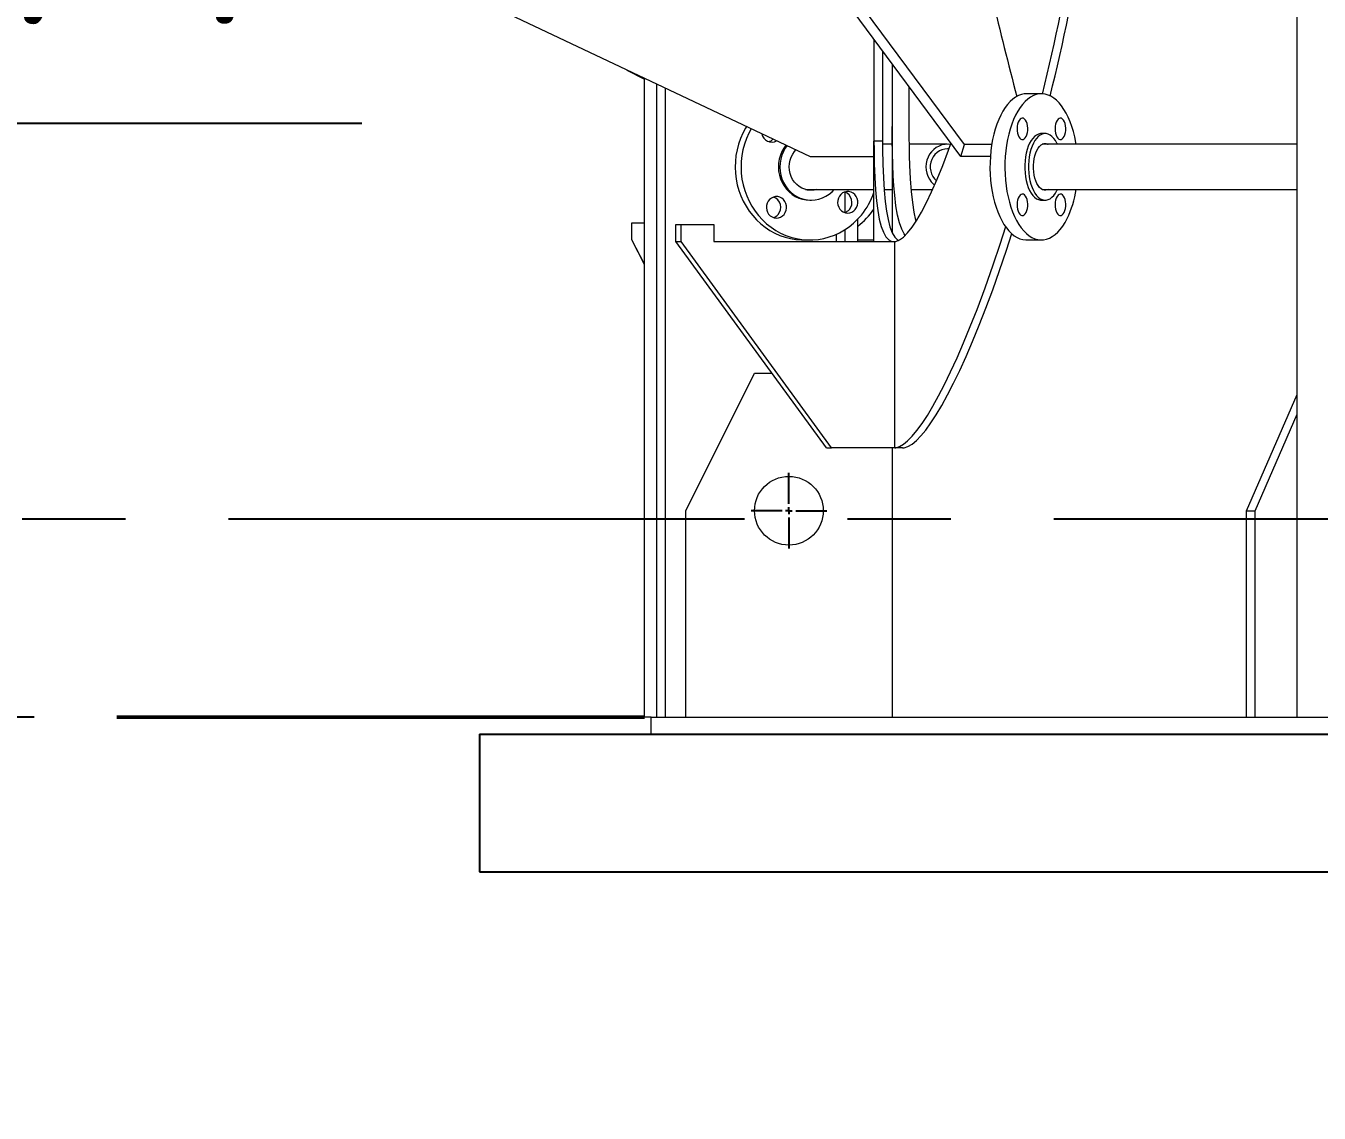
# Model space of a CAD drawing. Header units: inches. Extents: x 0 to 4731, y 0 to 1632.
# Drawn here: x 1508.29 to 1545.9, y 497.51 to 529.13 of the extents above; entities that cross this region are included whole.
import ezdxf

# ---------------------------------------------------------------- set-up
doc = ezdxf.new("R2010")
doc.units = ezdxf.units.IN
doc.header["$LTSCALE"] = 48
doc.header["$MEASUREMENT"] = 0
doc.linetypes.add('CENTER', pattern=[2, 1.25, -0.25, 0.25, -0.25])
doc.linetypes.add('PHANTOM2', pattern=[1.25, 0.625, -0.125, 0.125, -0.125, 0.125, -0.125])
for name, color, linetype, lineweight in [('AM_11', 92, 'PHANTOM2', 25), ('AM_7', 142, 'CENTER', 25), ('Equipment-AM_0', 7, 'Continuous', 50), ('Equipment-AM_5', 92, 'Continuous', 25), ('Process-AM_0', 7, 'Continuous', 50)]:
    doc.layers.add(name, color=color, linetype=linetype, lineweight=lineweight)
doc.styles.add('ISOCP', font='ISOCP.SHX')
doc.styles.get("Standard").update_dxf_attribs({"font": 'ROMANS.SHX', "width": 0.7})
doc.dimstyles.new('METSOPOWER_ANSI$0', dxfattribs={"dimtxt": 0.12, "dimasz": 0.12, "dimexe": 0.1, "dimexo": 0.05, "dimgap": 0.06, "dimtad": 1, "dimtoh": 1, "dimdec": 5, "dimzin": 12, "dimdsep": 46, "dimlunit": 4, "dimtxsty": 'Standard', "dimcen": 0, "dimclrd": 256, "dimclre": 256, "dimclrt": 140, "dimadec": 0, "dimazin": 2, "dimtp": 0.1, "dimtm": 0.1, "dimtfac": 0.71, "dimtdec": 5, "dimtmove": 0, "dimatfit": 3, "dimfxl": 1, "dimfrac": 2, "dimtzin": 7, "dimlwd": -1, "dimlwe": -1, "dimarcsym": 1})

# ---------------------------------------------------------------- blocks, each defined once
blk = doc.blocks.new('SW_CENTERMARKSYMBOL_109')
at = {"layer": 'AM_7', "color": 0}
for p, q in [((0, 0.2), (0, 1.1)), ((-0.2, 0), (-1.1, 0)), ((0, 0), (-0.1, 0)), ((0, 0), (0, 0.1)), ((0, 0), (0, -0.1)), ((0, 0), (0.1, 0)), ((0.2, 0), (1.1, 0)), ((0, -0.2), (0, -1.1))]:
    blk.add_line(p, q, dxfattribs=at)
blk = doc.blocks.new('*D497')
at = {"layer": 'Defpoints', "color": 0, "transparency": 16777216}
for p in [(1475.184, 514.78), (1494.442, 514.78), (1510.935, 509.03)]:
    blk.add_point(p, dxfattribs=at)
at = {"layer": 'Equipment-AM_5', "linetype": 'ByBlock', "transparency": 16777216}
for p, q in [((1494.442, 520.54), (1494.442, 526.3)), ((1494.442, 526.3), (1518.058, 526.3)), ((1477.584, 514.78), (1499.242, 514.78)), ((1494.442, 509.03), (1494.442, 514.78)), ((1508.535, 509.03), (1489.642, 509.03)), ((1494.442, 503.27), (1494.442, 497.51))]:
    blk.add_line(p, q, dxfattribs=at)
at = {"layer": 'Equipment-AM_5', "transparency": 16777216}
for points in [[(1493.482, 520.54), (1495.402, 520.54), (1494.442, 514.78)], [(1493.482, 503.27), (1495.402, 503.27), (1494.442, 509.03)]]:
    blk.add_solid(points, dxfattribs=at)
at = {"layer": 'Equipment-AM_5', "color": 140, "transparency": 16777216, "insert": (1507.69, 532.06), "char_height": 5.76, "attachment_point": 5, "style": 'ISOCP', "bg_fill": 3, "box_fill_scale": 1.25, "bg_fill_color": 256, "bg_fill_true_color": 13158600, "bg_fill_transparency": 0}
blk.add_mtext('5 3/4"', dxfattribs=at)

msp = doc.modelspace()

# ---------------------------------------------------------------- linework, layer by layer
at = {"layer": 'AM_11'}
for p, q in [((1521.479229, 508.530171), (1521.479229, 504.530171)), ((1521.479229, 508.530171), (1549.335363, 508.530171)), ((1521.479229, 504.530171), (1598.479229, 504.530171))]:
    msp.add_line(p, q, dxfattribs=at)
at = {"layer": 'AM_7', "ltscale": 0.25}
msp.add_line((1553.187867, 514.780171), (1475.183985, 514.780171), dxfattribs=at)
at = {"layer": 'Equipment-AM_0', "lineweight": 18}
for p, q in [((1545.256608, 509.030171), (1545.256608, 589.780171)), ((1535.58355, 525.68095), (1532.455525, 529.910587)), ((1531.106257, 525.322409), (1522.192741, 529.534986)), ((1535.474296, 525.327396), (1532.346271, 529.557034)), ((1532.953743, 528.735625), (1532.953743, 525.773449)), ((1533.203743, 528.397581), (1533.203743, 525.773449)), ((1533.479229, 528.025076), (1533.479229, 526.199973)), ((1525.770478, 527.844128), (1526.279229, 527.58417)), ((1526.279229, 509.030171), (1526.279229, 527.603689)), ((1526.644229, 509.030171), (1526.644229, 527.431188)), ((1526.894229, 509.030171), (1526.894229, 527.313037)), ((1533.979229, 526.199973), (1533.979229, 527.348988)), ((1537.822052, 527.155171), (1537.389039, 527.155171)), ((1533.479229, 526.199973), (1533.479229, 523.128166)), ((1533.203743, 525.773449), (1532.953743, 525.773449)), ((1532.953743, 522.858835), (1532.953743, 525.773449)), ((1537.930305, 525.998921), (1537.822052, 525.998921)), ((1530.647155, 525.478201), (1530.685743, 525.521147)), ((1533.479229, 525.687671), (1533.204058, 525.687671)), ((1535.082449, 525.687671), (1533.982925, 525.687671)), ((1535.474296, 525.327396), (1535.58355, 525.68095)), ((1536.377591, 525.68095), (1535.58355, 525.68095)), ((1545.256608, 525.687671), (1537.843568, 525.687671)), ((1532.953743, 525.322409), (1531.106257, 525.322409)), ((1536.336984, 525.327396), (1535.474296, 525.327396)), ((1530.964229, 524.372839), (1530.978207, 524.372671)), ((1530.978207, 524.372671), (1532.953743, 524.372671)), ((1531.010271, 524.36178), (1531.055715, 524.372671)), ((1532.114229, 523.705224), (1532.114229, 524.296152)), ((1533.246298, 524.372671), (1533.479229, 524.372671)), ((1534.041259, 524.372671), (1534.660092, 524.372671)), ((1537.843568, 524.372671), (1545.256608, 524.372671)), ((1538.27281, 524.345161), (1538.286034, 524.372671)), ((1531.085088, 524.061421), (1531.127841, 524.061421)), ((1537.822052, 524.061421), (1537.930305, 524.061421)), ((1532.479229, 522.858835), (1532.479229, 523.508818)), ((1525.916729, 522.906862), (1525.916729, 523.406855)), ((1525.916729, 523.406855), (1526.279229, 523.406855)), ((1527.195774, 522.858835), (1527.195774, 523.358835)), ((1527.195774, 523.358835), (1527.350283, 523.358835)), ((1527.350283, 522.858835), (1527.350283, 523.358835)), ((1527.350283, 523.358835), (1528.301339, 523.358835)), ((1528.301339, 523.358835), (1528.301339, 522.858835)), ((1531.864229, 522.858835), (1531.864229, 523.073606)), ((1532.114229, 522.858835), (1532.114229, 523.209131)), ((1526.279229, 522.196668), (1525.916729, 522.906862)), ((1525.916729, 522.904164), (1525.916729, 522.906862)), ((1526.279229, 522.19397), (1525.916729, 522.904164)), ((1531.568184, 516.858851), (1527.195774, 522.858835)), ((1527.195774, 522.858835), (1527.350283, 522.858835)), ((1531.722692, 516.858851), (1527.350283, 522.858835)), ((1528.301339, 522.858835), (1533.56183, 522.858835)), ((1530.914078, 522.905171), (1531.085088, 522.905171)), ((1532.479229, 522.906862), (1532.953743, 522.906862)), ((1533.56183, 516.860348), (1533.56183, 522.858835)), ((1537.389039, 522.905171), (1537.822052, 522.905171)), ((1527.479229, 515.030171), (1529.479229, 519.030171)), ((1529.479229, 519.030171), (1529.985863, 519.030171)), ((1543.788917, 515.030171), (1545.256608, 518.408444)), ((1544.036411, 515.030171), (1545.256608, 517.838773)), ((1531.568184, 516.858851), (1531.722692, 516.858851)), ((1533.624805, 516.858851), (1531.722692, 516.858851)), ((1533.479229, 516.858851), (1533.479229, 509.030171)), ((1533.533644, 516.858814), (1533.533793, 516.858815)), ((1533.782435, 516.858814), (1533.533644, 516.858814)), ((1533.624805, 516.860211), (1533.56183, 516.860348)), ((1533.624805, 516.860211), (1533.624805, 516.858851)), ((1533.782436, 516.858814), (1533.782651, 516.858815)), ((1527.479229, 509.030171), (1527.479229, 515.030171)), ((1543.788917, 509.030171), (1543.788917, 515.030171)), ((1543.788917, 515.030171), (1544.036411, 515.030171)), ((1544.036411, 509.030171), (1544.036411, 515.030171)), ((1526.479229, 509.030171), (1526.279229, 509.030171)), ((1526.479229, 508.530171), (1526.479229, 509.030171)), ((1526.479229, 509.030171), (1548.947903, 509.030171))]:
    msp.add_line(p, q, dxfattribs=at)
at = {"layer": 'Equipment-AM_0', "lineweight": 18, "flags": 128}
for points in [[(1537.389039, 527.155171), (1537.324887, 527.151294), (1537.239756, 527.134091), (1537.155592, 527.103244), (1537.072942, 527.058953), (1536.992343, 527.001503), (1536.914316, 526.931269), (1536.839368, 526.848706), (1536.767985, 526.754349), (1536.700629, 526.648809), (1536.637739, 526.532773), (1536.57972, 526.406991), (1536.526951, 526.27228), (1536.479772, 526.129514), (1536.43849, 525.979617), (1536.403373, 525.823564), (1536.374649, 525.662365), (1536.352503, 525.497066), (1536.337079, 525.328738), (1536.328478, 525.158475), (1536.326755, 524.987379), (1536.331921, 524.816561), (1536.343943, 524.647129), (1536.362743, 524.48018), (1536.388199, 524.316799), (1536.420146, 524.158043), (1536.458376, 524.004944), (1536.502642, 523.858494), (1536.552657, 523.719643), (1536.608096, 523.589291), (1536.6686, 523.468284), (1536.733776, 523.357406), (1536.803201, 523.257376), (1536.876426, 523.168844), (1536.952976, 523.092384), (1537.032353, 523.02849), (1537.114044, 522.977578), (1537.197518, 522.939978), (1537.282235, 522.915934), (1537.367644, 522.905602), (1537.389039, 522.905171)], [(1538.832413, 525.687671), (1538.822892, 525.743543), (1538.790946, 525.902298), (1538.752715, 526.055397), (1538.708449, 526.201847), (1538.658435, 526.340698), (1538.602996, 526.47105), (1538.542492, 526.592058), (1538.477316, 526.702936), (1538.40789, 526.802965), (1538.334665, 526.891497), (1538.258116, 526.967958), (1538.178738, 527.031851), (1538.097047, 527.082763), (1538.013573, 527.120363), (1537.928857, 527.144407), (1537.843448, 527.15474), (1537.7579, 527.151294), (1537.672768, 527.134091), (1537.588605, 527.103244), (1537.505955, 527.058953), (1537.425356, 527.001503), (1537.347329, 526.931269), (1537.272381, 526.848706), (1537.200998, 526.754349), (1537.133642, 526.648809), (1537.070751, 526.532773), (1537.012733, 526.406991), (1536.959963, 526.27228), (1536.912785, 526.129514), (1536.871503, 525.979617), (1536.836386, 525.823564), (1536.807661, 525.662365), (1536.785515, 525.497066), (1536.770092, 525.328738), (1536.761491, 525.158475), (1536.759768, 524.987379), (1536.764934, 524.816561), (1536.776956, 524.647129), (1536.795756, 524.48018), (1536.821212, 524.316799), (1536.853159, 524.158043), (1536.891389, 524.004944), (1536.935655, 523.858494), (1536.98567, 523.719643), (1537.041109, 523.589291), (1537.101612, 523.468284), (1537.166788, 523.357406), (1537.236214, 523.257376), (1537.309439, 523.168844), (1537.385989, 523.092384), (1537.465366, 523.02849), (1537.547057, 522.977578), (1537.630531, 522.939978), (1537.715248, 522.915934), (1537.800657, 522.905602), (1537.886204, 522.909048), (1537.971336, 522.92625), (1538.0555, 522.957097), (1538.138149, 523.001389), (1538.218749, 523.058838), (1538.296776, 523.129072), (1538.371724, 523.211635), (1538.443107, 523.305993), (1538.510462, 523.411532), (1538.573353, 523.527569)], [(1529.247569, 526.200836), (1529.22034, 526.155711), (1529.140726, 526.007025), (1529.072613, 525.852004), (1529.016442, 525.691653), (1528.972578, 525.527012), (1528.941306, 525.359149), (1528.922828, 525.189152), (1528.917263, 525.018124), (1528.924649, 524.847175), (1528.944937, 524.677412), (1528.977996, 524.509937), (1529.023611, 524.345836), (1529.081487, 524.186173), (1529.151247, 524.031983), (1529.23244, 523.884268), (1529.324539, 523.743984), (1529.426947, 523.612041), (1529.539, 523.489295), (1529.65997, 523.376543), (1529.789074, 523.274515), (1529.925474, 523.183873), (1530.068285, 523.105205), (1530.216582, 523.039021), (1530.369402, 522.985751), (1530.525755, 522.945739), (1530.684626, 522.919246), (1530.844985, 522.906443), (1530.914078, 522.905171)], [(1529.380954, 526.137797), (1529.311736, 526.007025), (1529.243623, 525.852004), (1529.187452, 525.691653), (1529.143588, 525.527012), (1529.112316, 525.359149), (1529.093838, 525.189152), (1529.088273, 525.018124), (1529.095659, 524.847175), (1529.115947, 524.677412), (1529.149006, 524.509937), (1529.194621, 524.345836), (1529.252497, 524.186173), (1529.322257, 524.031983), (1529.40345, 523.884268), (1529.495549, 523.743984), (1529.597957, 523.612041), (1529.71001, 523.489295), (1529.83098, 523.376543), (1529.960084, 523.274515), (1530.096484, 523.183873), (1530.239295, 523.105205), (1530.387592, 523.039021), (1530.540412, 522.985751), (1530.696765, 522.945739), (1530.855636, 522.919246), (1531.015995, 522.906443), (1531.176802, 522.907413), (1531.337015, 522.92215), (1531.495593, 522.950559), (1531.65151, 522.992454), (1531.803753, 523.047565), (1531.951335, 523.115533), (1532.093299, 523.195919), (1532.228724, 523.288201), (1532.356733, 523.39178), (1532.476494, 523.505985), (1532.587232, 523.630074)], [(1533.86036, 523.038902), (1533.828759, 523.078482), (1533.758635, 523.217053), (1533.695062, 523.402077), (1533.640088, 523.629748), (1533.593599, 523.899403), (1533.555481, 524.210384), (1533.531519, 524.480036), (1533.512276, 524.774158), (1533.497606, 525.092255), (1533.487259, 525.437799), (1533.481202, 525.807252), (1533.479229, 526.199973)], [(1534.182305, 523.455501), (1534.174354, 523.481985), (1534.124104, 523.71538), (1534.080661, 523.996556), (1534.045341, 524.318796), (1534.017887, 524.681164), (1533.998046, 525.082726), (1533.989684, 525.341289), (1533.98382, 525.613532), (1533.980361, 525.900062), (1533.979229, 526.199973)], [(1537.38011, 525.914054), (1537.401278, 525.966723), (1537.41629, 526.027261), (1537.424445, 526.092838), (1537.42536, 526.160387), (1537.418993, 526.226751), (1537.405641, 526.288826), (1537.38593, 526.343709), (1537.36078, 526.388834), (1537.331369, 526.422092), (1537.29907, 526.441926), (1537.265394, 526.44741), (1537.231916, 526.438288), (1537.200201, 526.414985), (1537.171733, 526.378592), (1537.147842, 526.330809), (1537.129645, 526.273872), (1537.117994, 526.210443), (1537.113432, 526.143487), (1537.116174, 526.076136), (1537.126092, 526.011538), (1537.14272, 525.952714), (1537.165283, 525.902415), (1537.192725, 525.862993), (1537.223762, 525.83629), (1537.256944, 525.823556), (1537.290719, 525.825386), (1537.323507, 525.841694), (1537.353776, 525.871718), (1537.38011, 525.914054)], [(1538.484965, 525.914054), (1538.506133, 525.966723), (1538.521145, 526.027261), (1538.529299, 526.092838), (1538.530214, 526.160387), (1538.523847, 526.226751), (1538.510496, 526.288826), (1538.490784, 526.343709), (1538.465635, 526.388834), (1538.436223, 526.422092), (1538.403924, 526.441926), (1538.370248, 526.44741), (1538.33677, 526.438288), (1538.305056, 526.414985), (1538.276587, 526.378592), (1538.252696, 526.330809), (1538.234499, 526.273872), (1538.222848, 526.210443), (1538.218287, 526.143487), (1538.221029, 526.076136), (1538.230946, 526.011538), (1538.247575, 525.952714), (1538.270137, 525.902415), (1538.297579, 525.862993), (1538.328616, 525.83629), (1538.361798, 525.823556), (1538.395573, 525.825386), (1538.428362, 525.841694), (1538.458631, 525.871718), (1538.484965, 525.914054)], [(1532.953743, 525.773449), (1532.954569, 525.546128), (1532.961327, 525.117472), (1532.975217, 524.723613), (1532.996642, 524.365193), (1533.02587, 524.043328), (1533.063106, 523.758852), (1533.108554, 523.5126), (1533.164042, 523.299946), (1533.228575, 523.128325), (1533.30213, 522.998334), (1533.384687, 522.910572), (1533.455097, 522.871785), (1533.530988, 522.858835)], [(1533.203743, 525.773449), (1533.204587, 525.543526), (1533.211492, 525.110258), (1533.22569, 524.712589), (1533.2476, 524.351194), (1533.277497, 524.027239), (1533.315593, 523.741595), (1533.362095, 523.49513), (1533.418925, 523.283127), (1533.485029, 523.113263), (1533.560375, 522.986163), (1533.644935, 522.902448), (1533.663508, 522.893186)], [(1533.533688, 522.858851), (1533.584337, 522.863461), (1533.69191, 522.90385), (1533.807834, 522.986192), (1533.931402, 523.110195), (1534.062702, 523.27629), (1534.195925, 523.475909), (1534.335427, 523.714376), (1534.48059, 523.9912), (1534.630793, 524.305893), (1534.790232, 524.669285), (1534.954042, 525.072385), (1535.121354, 525.514136), (1535.190971, 525.710501)], [(1537.822052, 525.998921), (1537.792806, 525.997153), (1537.734741, 525.983052), (1537.677949, 525.955057), (1537.623258, 525.913574), (1537.571467, 525.859209), (1537.523329, 525.792755), (1537.479547, 525.71518), (1537.44076, 525.627617), (1537.407533, 525.531342), (1537.380351, 525.427758), (1537.359609, 525.318377), (1537.345611, 525.204793), (1537.338561, 525.088662), (1537.338561, 524.971679), (1537.345611, 524.855549), (1537.359609, 524.741965), (1537.380351, 524.632583), (1537.407533, 524.529), (1537.44076, 524.432724), (1537.479547, 524.345161), (1537.523329, 524.267587), (1537.571467, 524.201133), (1537.623258, 524.146768), (1537.677949, 524.105285), (1537.734741, 524.077289), (1537.792806, 524.063188), (1537.822052, 524.061421)], [(1538.286034, 525.687671), (1538.27281, 525.71518), (1538.229029, 525.792755), (1538.180891, 525.859209), (1538.129099, 525.913574), (1538.074408, 525.955057), (1538.017616, 525.983052), (1537.959551, 525.997153), (1537.901059, 525.997153), (1537.842994, 525.983052), (1537.786202, 525.955057), (1537.731512, 525.913574), (1537.67972, 525.859209), (1537.631582, 525.792755), (1537.5878, 525.71518), (1537.549013, 525.627617), (1537.515786, 525.531342), (1537.488604, 525.427758), (1537.467862, 525.318377), (1537.453864, 525.204793), (1537.446814, 525.088662), (1537.446814, 524.971679), (1537.453864, 524.855549), (1537.467862, 524.741965), (1537.488604, 524.632583), (1537.515786, 524.529), (1537.549013, 524.432724), (1537.5878, 524.345161), (1537.631582, 524.267587), (1537.67972, 524.201133), (1537.731512, 524.146768), (1537.786202, 524.105285), (1537.842994, 524.077289), (1537.901059, 524.063188), (1537.959551, 524.063188), (1538.017616, 524.077289), (1538.074408, 524.105285), (1538.129099, 524.146768), (1538.180891, 524.201133), (1538.229029, 524.267587), (1538.27281, 524.345161)], [(1537.689889, 525.511003), (1537.726551, 525.574539), (1537.767361, 525.626992), (1537.811488, 525.667296), (1537.858033, 525.694631), (1537.90605, 525.708438), (1537.954561, 525.708438), (1538.002578, 525.694631), (1538.017043, 525.687671)], [(1530.393008, 525.659495), (1530.332984, 525.575955), (1530.276648, 525.475501), (1530.232101, 525.368554), (1530.199993, 525.256672), (1530.180791, 525.141487), (1530.174776, 525.024679), (1530.182035, 524.907951), (1530.202463, 524.793005), (1530.235761, 524.681518), (1530.281445, 524.575115), (1530.338847, 524.475347), (1530.407131, 524.38367), (1530.485302, 524.301421), (1530.572219, 524.229798), (1530.666614, 524.169847), (1530.767112, 524.122441), (1530.872247, 524.088272), (1530.980485, 524.067837), (1531.085088, 524.061421)], [(1530.42417, 525.644767), (1530.375737, 525.575955), (1530.319401, 525.475501), (1530.274854, 525.368554), (1530.242745, 525.256672), (1530.223543, 525.141487), (1530.217528, 525.024679), (1530.224787, 524.907951), (1530.245215, 524.793005), (1530.278514, 524.681518), (1530.324197, 524.575115), (1530.3816, 524.475347), (1530.449884, 524.38367), (1530.528054, 524.301421), (1530.614971, 524.229798), (1530.709367, 524.169847), (1530.809865, 524.122441), (1530.914999, 524.088272), (1531.023237, 524.067837), (1531.133001, 524.061436), (1531.24269, 524.069161), (1531.350703, 524.0909), (1531.455467, 524.126336), (1531.555453, 524.174951), (1531.649204, 524.236037), (1531.735352, 524.308704), (1531.796391, 524.372671)], [(1531.290854, 524.372671), (1531.215415, 524.356587), (1531.124444, 524.35018), (1531.033542, 524.357616), (1530.94456, 524.378743), (1530.859308, 524.413131), (1530.779523, 524.460081), (1530.706829, 524.518635), (1530.642706, 524.587603), (1530.588458, 524.665581), (1530.545191, 524.750981), (1530.513785, 524.842064), (1530.494879, 524.936976), (1530.488859, 525.033785), (1530.495846, 525.130521), (1530.515699, 525.225214), (1530.548013, 525.315937), (1530.592131, 525.400842), (1530.647155, 525.478201)], [(1535.178925, 525.679605), (1535.10932, 525.687049), (1535.01916, 525.684212), (1534.930348, 525.667436), (1534.844778, 525.637078), (1534.764274, 525.593784), (1534.690551, 525.538478), (1534.62518, 525.472338), (1534.569556, 525.396775), (1534.524862, 525.313397), (1534.492053, 525.223984), (1534.471827, 525.130439), (1534.464616, 525.034758), (1534.470572, 524.938978), (1534.48957, 524.845142), (1534.521203, 524.75525), (1534.564799, 524.671218), (1534.619428, 524.594835), (1534.683925, 524.527732), (1534.715479, 524.50121)], [(1535.133026, 525.551902), (1535.090625, 525.554599), (1535.009401, 525.548878), (1534.930169, 525.529009), (1534.855092, 525.495532), (1534.786216, 525.449362), (1534.725421, 525.391757), (1534.674364, 525.324289), (1534.634439, 525.248799), (1534.606734, 525.167345), (1534.592006, 525.082149), (1534.590656, 524.995535), (1534.60272, 524.909866), (1534.62787, 524.827478), (1534.66542, 524.75062), (1534.714346, 524.681387), (1534.769822, 524.624687)], [(1538.017043, 524.372671), (1538.002578, 524.365711), (1537.954561, 524.351903), (1537.90605, 524.351903), (1537.858033, 524.365711), (1537.811488, 524.393045), (1537.767361, 524.433349), (1537.726551, 524.485803), (1537.689889, 524.549338), (1537.658121, 524.622662), (1537.631894, 524.704281), (1537.611742, 524.792535), (1537.598075, 524.885626), (1537.591172, 524.98166), (1537.591172, 525.078681), (1537.598075, 525.174715), (1537.611742, 525.267806), (1537.631894, 525.35606), (1537.658121, 525.437679), (1537.689889, 525.511003)], [(1532.410509, 523.794792), (1532.446937, 523.850141), (1532.471332, 523.912529), (1532.482554, 523.97904), (1532.480078, 524.046563), (1532.46402, 524.111941), (1532.435131, 524.172117), (1532.394761, 524.224277), (1532.344798, 524.265982), (1532.287579, 524.295283), (1532.225778, 524.310808), (1532.162286, 524.311833), (1532.100072, 524.298309), (1532.042044, 524.270868), (1531.990916, 524.230794), (1531.949078, 524.179961), (1531.918487, 524.120745), (1531.900574, 524.055915), (1531.896175, 523.988503), (1531.905497, 523.921661), (1531.928103, 523.858514), (1531.962937, 523.802015), (1532.008369, 523.754805), (1532.062276, 523.719093), (1532.122137, 523.696548), (1532.185153, 523.688224), (1532.248377, 523.694511), (1532.308852, 523.715114), (1532.363752, 523.74907), (1532.410509, 523.794792)], [(1537.38011, 523.704345), (1537.401278, 523.757014), (1537.41629, 523.817552), (1537.424445, 523.883129), (1537.42536, 523.950678), (1537.418993, 524.017042), (1537.405641, 524.079117), (1537.38593, 524.134), (1537.36078, 524.179125), (1537.331369, 524.212383), (1537.29907, 524.232217), (1537.265394, 524.237702), (1537.231916, 524.228579), (1537.200201, 524.205276), (1537.171733, 524.168883), (1537.147842, 524.121101), (1537.129645, 524.064164), (1537.117994, 524.000734), (1537.113432, 523.933779), (1537.116174, 523.866427), (1537.126092, 523.801829), (1537.14272, 523.743006), (1537.165283, 523.692706), (1537.192725, 523.653284), (1537.223762, 523.626581), (1537.256944, 523.613847), (1537.290719, 523.615677), (1537.323507, 523.631985), (1537.353776, 523.662009), (1537.38011, 523.704345)], [(1538.484965, 523.704345), (1538.506133, 523.757014), (1538.521145, 523.817552), (1538.529299, 523.883129), (1538.530214, 523.950678), (1538.523847, 524.017042), (1538.510496, 524.079117), (1538.490784, 524.134), (1538.465635, 524.179125), (1538.436223, 524.212383), (1538.403924, 524.232217), (1538.370248, 524.237702), (1538.33677, 524.228579), (1538.305056, 524.205276), (1538.276587, 524.168883), (1538.252696, 524.121101), (1538.234499, 524.064164), (1538.222848, 524.000734), (1538.218287, 523.933779), (1538.221029, 523.866427), (1538.230946, 523.801829), (1538.247575, 523.743006), (1538.270137, 523.692706), (1538.297579, 523.653284), (1538.328616, 523.626581), (1538.361798, 523.613847), (1538.395573, 523.615677), (1538.428362, 523.631985), (1538.458631, 523.662009), (1538.484965, 523.704345)], [(1530.338594, 523.648871), (1530.375022, 523.70422), (1530.399417, 523.766609), (1530.410639, 523.83312), (1530.408164, 523.900643), (1530.392105, 523.966021), (1530.363216, 524.026197), (1530.322846, 524.078357), (1530.272883, 524.120062), (1530.215664, 524.149362), (1530.153864, 524.164888), (1530.090372, 524.165913), (1530.028157, 524.152388), (1529.970129, 524.124948), (1529.919001, 524.084874), (1529.877164, 524.034041), (1529.846573, 523.974825), (1529.828659, 523.909995), (1529.82426, 523.842583), (1529.833582, 523.775741), (1529.856188, 523.712594), (1529.891022, 523.656094), (1529.936455, 523.608885), (1529.990362, 523.573173), (1530.050223, 523.550628), (1530.113238, 523.542304), (1530.176462, 523.54859), (1530.236938, 523.569193), (1530.291838, 523.60315), (1530.338594, 523.648871)], [(1533.56183, 516.860348), (1533.584446, 516.863378), (1533.692114, 516.897323), (1533.808032, 516.964404), (1533.931944, 517.0646), (1534.064067, 517.198508), (1534.203868, 517.36598), (1534.350937, 517.566823), (1534.504861, 517.800838), (1534.665396, 518.068107), (1534.832177, 518.368509), (1535.004634, 518.701585), (1535.182198, 519.066877), (1535.368211, 519.47267), (1535.558662, 519.911677), (1535.752816, 520.383105), (1535.949938, 520.886158), (1536.182412, 521.51112), (1536.417154, 522.177483), (1536.620848, 522.785402), (1536.783031, 523.292318)], [(1533.782651, 516.858815), (1533.833827, 516.863496), (1533.942681, 516.898282), (1534.059965, 516.967012), (1534.185411, 517.069663), (1534.318929, 517.206492), (1534.460159, 517.377451), (1534.608791, 517.582464), (1534.764456, 517.821397), (1534.926768, 518.094141), (1535.095284, 518.400452), (1535.269434, 518.73984), (1535.448933, 519.112433), (1535.633135, 519.517672), (1535.82149, 519.955097), (1536.013413, 520.424182), (1536.208296, 520.924484), (1536.405507, 521.455402), (1536.604411, 522.016283), (1536.804351, 522.606438), (1536.961599, 523.092171)]]:
    msp.add_lwpolyline(points, dxfattribs=at)
at = {"layer": 'Equipment-AM_0', "lineweight": 18}
msp.add_circle((1530.479229, 515.030171), 1, dxfattribs=at)
for centre, radius, start, end in [((1467.089554, 544.336435), 72.820869, 346.34680347, 350.10398662), ((1469.232169, 543.915835), 70.87213, 346.26599092, 350.17429904), ((1529.980892, 526.04028), 0.290953, 190.016784, 299.3918621), ((1529.804691, 526.036848), 0.290566, 288.1212301, 316.7044381), ((1531.995504, 523.999938), 0.318777, 319.9434506, 70.0825455), ((1530.916718, 524.99926), 2.159927, 320.6612807, 340.578652), ((1535.882292, 524.814753), 2.98306, 334.4373532, 351.4775213), ((1529.92359, 523.854018), 0.318777, 319.9434506, 70.0825455), ((1529.941292, 523.833079), 0.291789, 288.1499533, 320.8534469), ((1532.013207, 523.979), 0.291789, 288.1499533, 320.8534469), ((1531.224938, 524.983338), 2.094347, 306.7906807, 325.6353741)]:
    msp.add_arc(centre, radius, start, end, dxfattribs=at)
msp.add_ellipse((1652.953743, 521.043028), major_axis=(97.082039, -97.082039), ratio=0.726542528, start_param=4.010039935, end_param=4.033753099, dxfattribs=at)
at = {"layer": 'Process-AM_0'}
msp.add_line((1526.279229, 509.030171), (1510.934501, 509.030171), dxfattribs=at)

# ---------------------------------------------------------------- block references
at = {"layer": 'Equipment-AM_0', "lineweight": 18}
msp.add_blockref('SW_CENTERMARKSYMBOL_109', (1530.479229, 515.030171), dxfattribs=at)

# ---------------------------------------------------------------- next in the draw order: dimensions: what is measured, and where the dimension line sits
at = {"layer": 'Equipment-AM_5'}
dim = msp.add_linear_dim(base=(1494.442138, 514.780171), p1=(1510.934501, 509.030171), p2=(1475.183985, 514.780171), angle=90, dimstyle='METSOPOWER_ANSI$0', override={"dimscale": 48, "dimzin": 15, "dimtxsty": 'ISOCP', "dimtfill": 1}, dxfattribs=at)
dim.commit()
dim.dimension.update_dxf_attribs({"geometry": '*D497', "text_midpoint": (1507.690138, 532.060171)})

doc.saveas('drawing.dxf')
